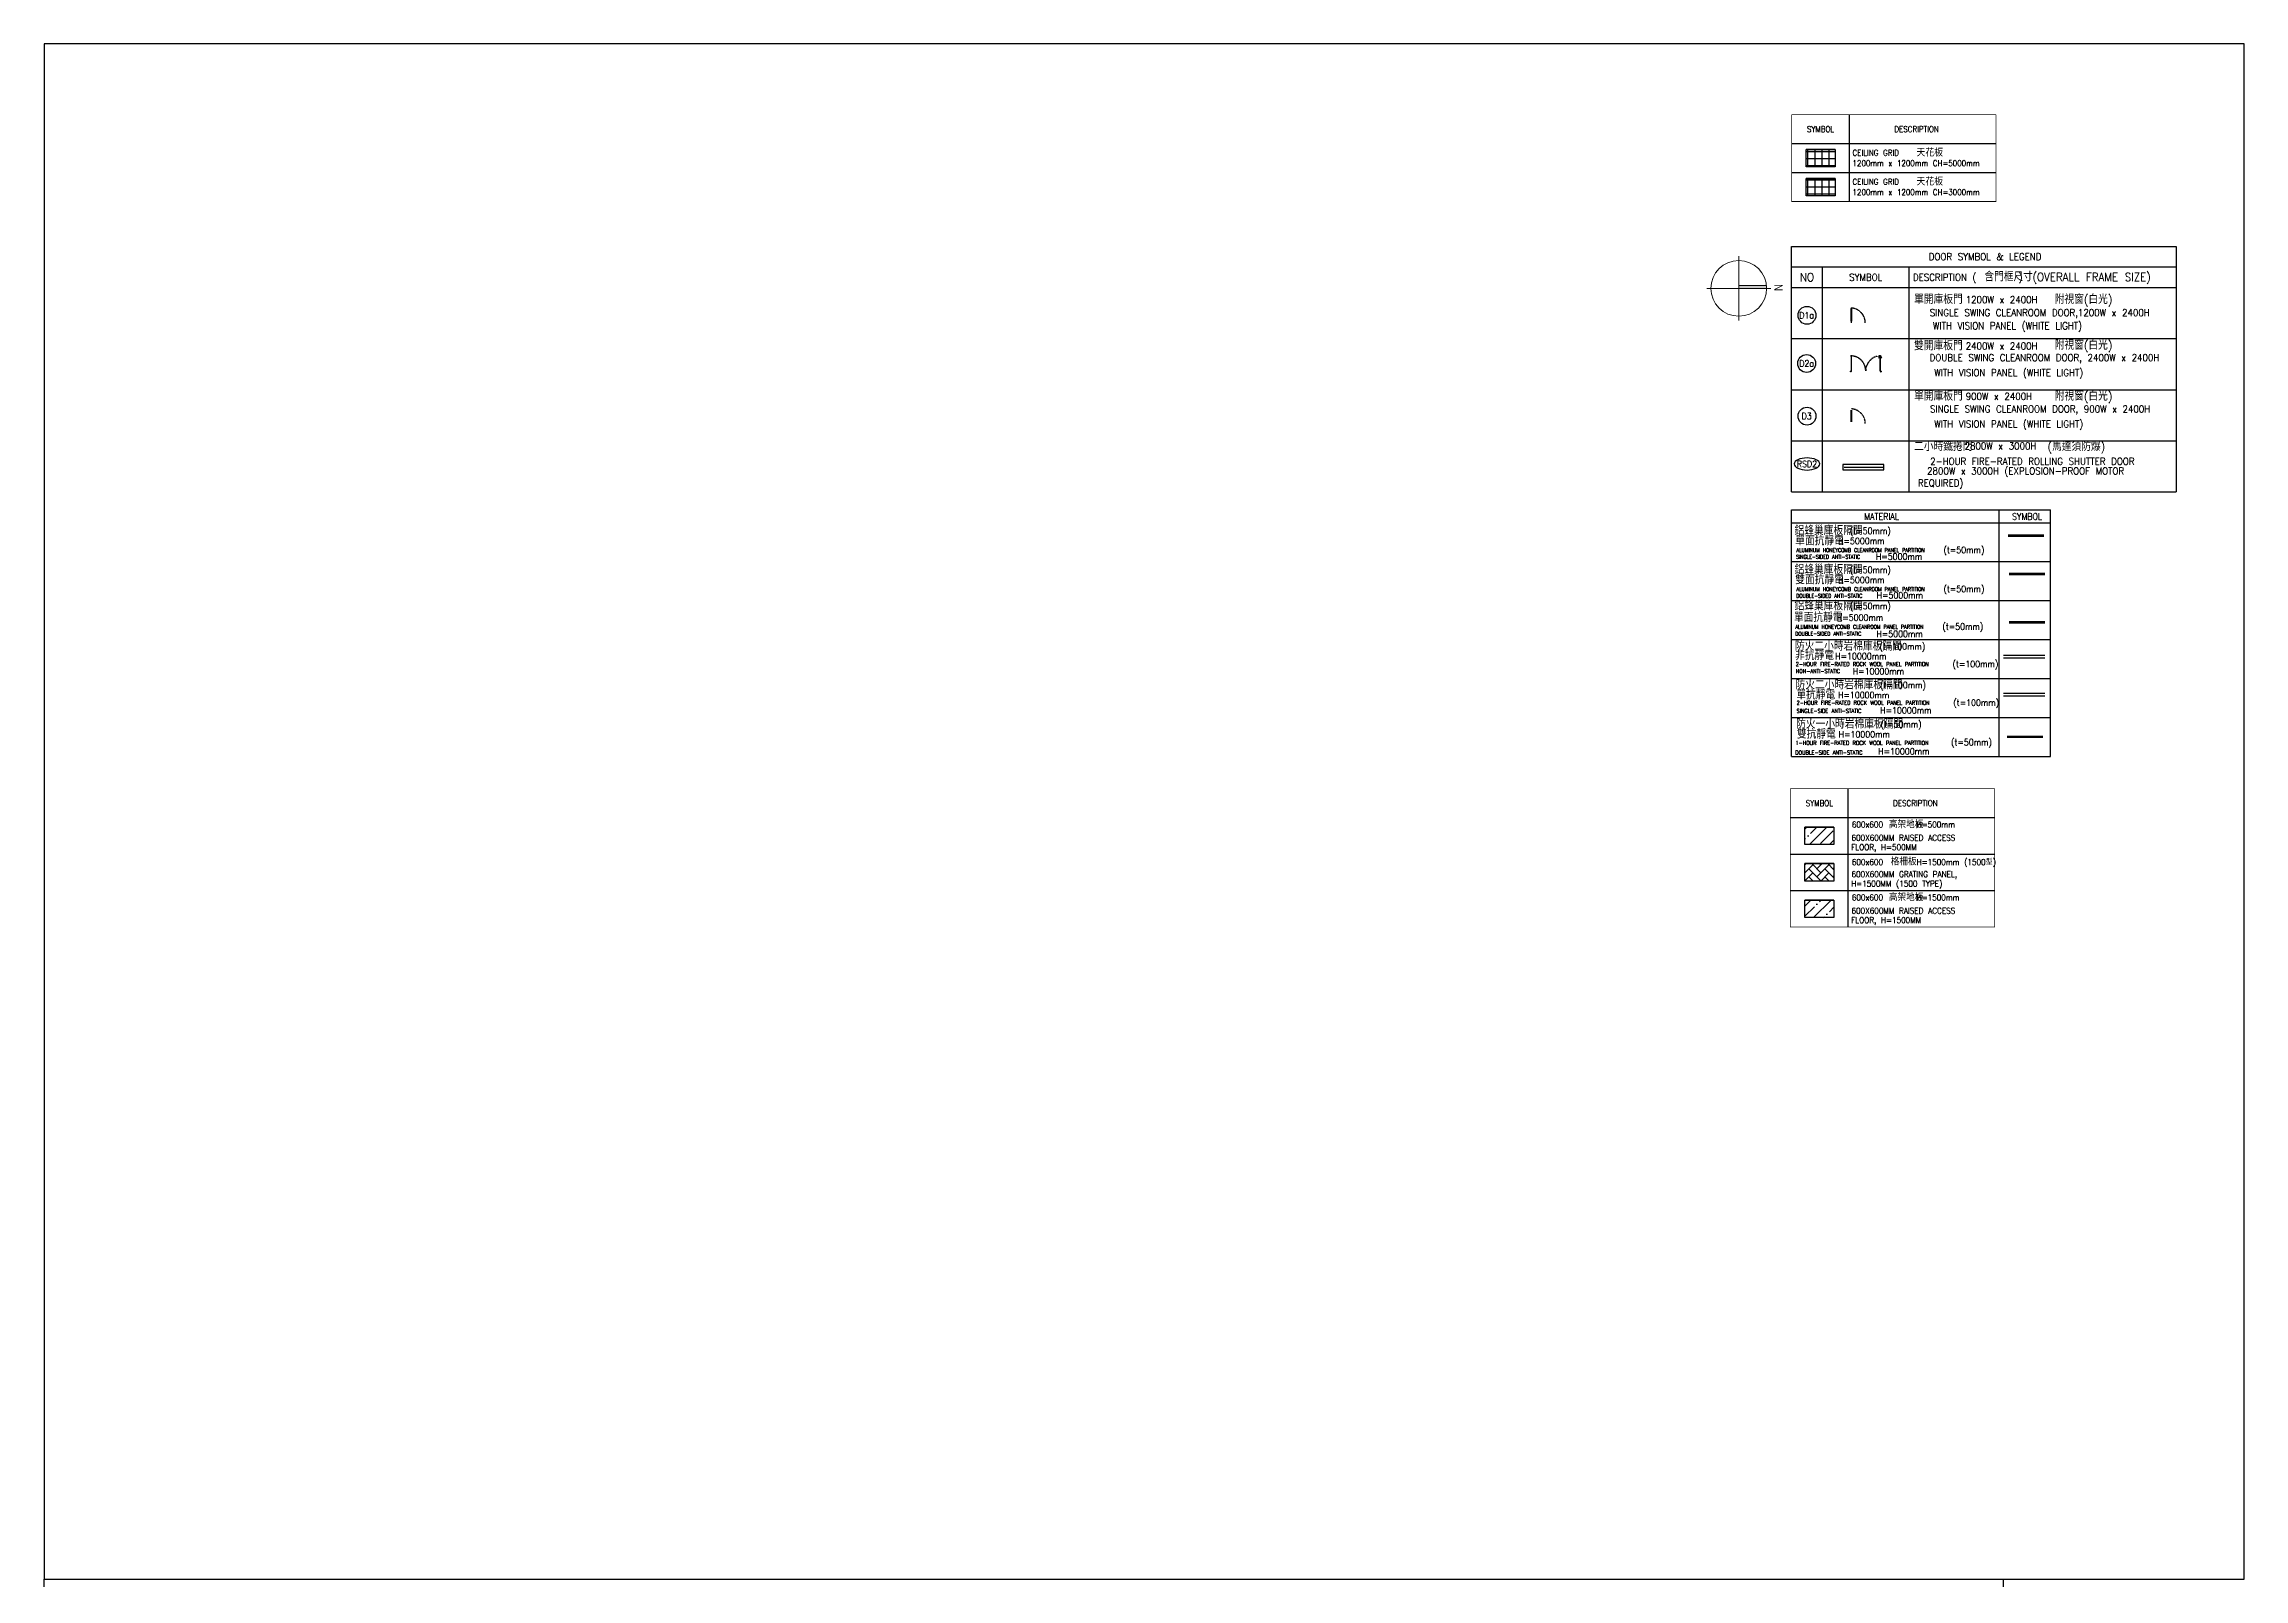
# Model space of a CAD drawing. Extents: x -15449 to 568150, y -1239737 to 53667.
# Drawn here: x 171314 to 368682, y -160078 to -22338 of the extents above; entities that cross this region are included whole.
import ezdxf
from ezdxf.enums import TextEntityAlignment as Align

# ---------------------------------------------------------------- set-up
doc = ezdxf.new("R2010")
doc.units = 0
doc.header["$LTSCALE"] = 8
doc.linetypes.add('188K-SM-03-F10-ARCH-PA-Y2257103$0$DASHED', pattern=[19.05, 12.7, -6.35])
doc.layers.get('Defpoints').update_dxf_attribs({"linetype": 'CONTINUOUS'})
for name, color, linetype in [('0-T100单抗岩棉库板H10000', 21, 'CONTINUOUS'), ('0-T100非抗岩棉库板H10000', 1, 'CONTINUOUS'), ('0-T50单抗铝蜂巢库板H3000', 161, 'CONTINUOUS'), ('0-T50单抗铝蜂巢库板H5000', 3, 'CONTINUOUS'), ('0-T50双抗铝蜂巢库板H5000', 2, 'CONTINUOUS'), ('0-格栅板', 90, 'CONTINUOUS'), ('1', 1, 'CONTINUOUS'), ('188K-SM-03-F10-ARCH-CEIL-Y2257103$0$K-TXT', 53, 'CONTINUOUS'), ('188K-SM-03-F10-ARCH-PA-Y2257103$0$K-TXT', 7, 'CONTINUOUS'), ('Ceiling FL+3000', 6, 'CONTINUOUS'), ('Ceiling FL+5000', 150, 'CONTINUOUS'), ('防火一小时岩棉库板隔间（双抗）H10000', 170, 'CONTINUOUS'), ('高架地板', 241, 'CONTINUOUS')]:
    doc.layers.add(name, color=color, linetype=linetype)
doc.layers.add('188K-SM-03-F10-ARCH-RF-Y2257103$0$K-TXT', color=53, linetype='CONTINUOUS', lineweight=30)
doc.layers.add('A-_--------_A', color=7, linetype='CONTINUOUS', lineweight=9)
doc.styles.add('188K-SM-03-F10-ARCH-CEIL-Y2257103$0$Standard', font='txt.shx', dxfattribs={"bigfont": 'chineset.shx'})
doc.styles.add('188K-SM-03-F10-ARCH-PA-Y2257103$0$Standard', font='txt.shx', dxfattribs={"bigfont": 'chineset.shx'})
doc.styles.add('188K-SM-03-F10-ARCH-RF-Y2257103$0$Standard', font='txt.shx', dxfattribs={"bigfont": 'chineset.shx'})
doc.styles.add('Arial Narrow', font='ARIALN.TTF', dxfattribs={"height": 0.2})
pattern_1 = [(270, (0, 11834.86), (635, -1e-13), []), (0, (0, 11834.86), (1e-13, 635), [])]

# ---------------------------------------------------------------- blocks, each defined once
blk = doc.blocks.new('IDA - North Point _ Scale Bar - North Point Only-9867521-PH1 LEVEL 3 - PROBE')
at = {"layer": 'A-_--------_A'}
h = blk.add_hatch(color=256, dxfattribs=at)
edge = h.paths.add_edge_path()
edge.add_line((-0.47, 0.88), (8.29, 5.59))
edge.add_arc((0, 0), 10, 28.24, 33.97917, ccw=False)
edge.add_line((8.81, 4.73), (0, 0))
edge.add_line((0, 0), (-0.47, 0.88))
for p, q in [((-5.44, 10.13), (5.44, -10.13)), ((10.13, 5.44), (-10.13, -5.44)), ((8.29, 5.59), (-0.47, 0.88)), ((-0.47, 0.88), (0, 0)), ((0, 0), (8.81, 4.73))]:
    blk.add_line(p, q, dxfattribs=at)
blk.add_circle((0, 0), 10, dxfattribs=at)
blk.add_arc((0, 0), 10, 28.24, 33.97917, dxfattribs=at)
at = {"layer": 'A-_--------_A', "insert": (13.15, 8.81), "char_height": 3, "width": 3.0464, "attachment_point": 1, "rotation": 298.24, "style": 'Arial Narrow'}
blk.add_mtext('N', dxfattribs=at)

msp = doc.modelspace()

# ---------------------------------------------------------------- hatches: boundary and pattern name
at = {"layer": '0-格栅板', "lineweight": -3}
h = msp.add_hatch(dxfattribs=at)
h.set_pattern_fill('AR-HBONE', color=256, scale=5)
h.set_pattern_definition([(45, (-110.1, -49653.65), (0, 718.4205), [1524, -508]), (135, (249.1, -49294.44), (7e-14, 718.4205), [1524, -508])])
h.paths.add_polyline_path([(329283.214, -95886.2991), (331883.214, -95886.2991), (331883.214, -97446.2991), (329283.214, -97446.2991)])
edge = h.paths.add_edge_path(flags=17)
edge.add_line((331883.214, -95886.2991), (329283.214, -95886.2991))
at = {"layer": 'Ceiling FL+3000', "lineweight": -3}
h = msp.add_hatch(dxfattribs=at)
h.set_pattern_fill('ANSI37', color=256, scale=200, angle=225)
h.set_pattern_definition(pattern_1)
h.paths.add_polyline_path([(329393.305, -34397.7919), (331993.305, -34397.7919), (331993.305, -35957.7919), (329393.305, -35957.7919)])
edge = h.paths.add_edge_path(flags=17)
edge.add_line((331993.305, -34397.7919), (329393.305, -34397.7919))
at = {"layer": 'Ceiling FL+5000'}
h = msp.add_hatch(dxfattribs=at)
h.set_pattern_fill('ANSI37', color=256, scale=200, angle=225)
h.set_pattern_definition(pattern_1)
h.paths.add_polyline_path([(329393.305, -31797.7919), (331993.305, -31797.7919), (331993.305, -33357.7919), (329393.305, -33357.7919)])
at = {"layer": '高架地板'}
h = msp.add_hatch(dxfattribs=at)
h.set_pattern_fill('ANSI35', color=256, scale=200)
h.paths.add_polyline_path([(329283.214, -92614.1106), (331883.214, -92614.1106), (331883.214, -94174.1106), (329283.214, -94174.1106)])
h = msp.add_hatch(dxfattribs=at)
h.set_pattern_fill('ANSI35', color=4, scale=200)
h.set_pattern_definition([(45, (-110.1, -55524), (-898.0256, 898.0256), []), (45, (787.9, -55524), (-898.0256, 898.0256), [1587.5, -317.5, 0, -317.5])])
h.paths.add_polyline_path([(329283.214, -99156.6365), (331883.214, -99156.6365), (331883.214, -100716.6365), (329283.214, -100716.6365)])

# ---------------------------------------------------------------- linework, layer by layer
at = {"layer": '0-T100单抗岩棉库板H10000', "lineweight": -3}
for p, q in [((347103.6172, -80585.3275), (350813.5205, -80585.3275)), ((347103.6172, -80814.7455), (350813.5205, -80814.7455))]:
    msp.add_line(p, q, dxfattribs=at)
at = {"layer": '0-T100非抗岩棉库板H10000', "lineweight": -3}
for p, q in [((347103.6172, -77192.768), (350813.5205, -77192.768)), ((347103.6172, -77422.1861), (350813.5205, -77422.1861))]:
    msp.add_line(p, q, dxfattribs=at)
at = {"layer": '0-T50单抗铝蜂巢库板H3000', "lineweight": -3}
for p, q in [((347605.0429, -74160.0874), (350807.9144, -74160.0874)), ((347605.0429, -74274.7964), (350807.9144, -74274.7964))]:
    msp.add_line(p, q, dxfattribs=at)
at = {"layer": '0-T50单抗铝蜂巢库板H5000', "lineweight": -3}
for p, q in [((347526.0865, -66380.1757), (350728.958, -66380.1757)), ((347526.0865, -66494.8847), (350728.958, -66494.8847))]:
    msp.add_line(p, q, dxfattribs=at)
at = {"layer": '0-T50双抗铝蜂巢库板H5000', "lineweight": -3}
for p, q in [((347605.0429, -69832.6744), (350807.9144, -69832.6744)), ((347605.0429, -69947.3834), (350807.9144, -69947.3834))]:
    msp.add_line(p, q, dxfattribs=at)
at = {"layer": '0-格栅板', "lineweight": -3}
msp.add_lwpolyline([(329283.214, -95886.2991), (331883.214, -95886.2991), (331883.214, -97446.2991), (329283.214, -97446.2991), (329283.214, -95886.2991)], dxfattribs=at)
at = {"layer": '1'}
msp.add_lwpolyline([(368682, -22338), (171314.1998, -22338), (171314.1998, -160078), (368682, -160078)], close=True, dxfattribs=at)
at = {"layer": '188K-SM-03-F10-ARCH-CEIL-Y2257103$0$K-TXT'}
for p, q in [((333293.305, -36477.7919), (333293.305, -28677.7919)), ((328093.305, -31277.7919), (346426.6383, -31277.7919)), ((328093.305, -33877.7919), (346426.6383, -33877.7919)), ((333183.214, -101574.5819), (333183.214, -89158.0163)), ((327983.214, -91758.0163), (346316.5474, -91758.0163)), ((327983.214, -95030.2049), (346316.5474, -95030.2049)), ((327983.214, -98302.3934), (346316.5474, -98302.3934))]:
    msp.add_line(p, q, dxfattribs=at)
at = {"layer": '188K-SM-03-F10-ARCH-CEIL-Y2257103$0$K-TXT', "const_width": 72.2222}
for points in [[(346426.6383, -28677.7919), (346426.6383, -36477.7919), (328093.305, -36477.7919), (328093.305, -28677.7919)], [(328093.305, -28677.7919), (346426.6383, -28677.7919)], [(346316.5474, -89158.0163), (346316.5474, -101574.5819), (327983.214, -101574.5819), (327983.214, -89158.0163)], [(327983.214, -89158.0163), (346316.5474, -89158.0163)]]:
    msp.add_lwpolyline(points, dxfattribs=at)
at = {"layer": '188K-SM-03-F10-ARCH-PA-Y2257103$0$K-TXT'}
for p, q in [((328093.305, -40512.6469), (362588.1372, -40512.6469)), ((328093.305, -62536.7814), (328093.305, -40512.6469)), ((362588.1372, -40512.6469), (362588.1372, -62536.7814)), ((328093.305, -42347.9915), (362588.1372, -42347.9915)), ((330862.1483, -62536.7814), (330862.1483, -42347.9915)), ((338626.4181, -42347.9915), (338626.4181, -62536.7814)), ((328093.305, -44183.336), (362588.1372, -44183.336)), ((328093.305, -48771.6973), (362588.1372, -48771.6973)), ((328093.305, -53360.0587), (362588.1372, -53360.0587)), ((328093.305, -53360.0587), (362588.1372, -53360.0587)), ((328093.305, -57948.42), (362588.1372, -57948.42)), ((328093.305, -62536.7814), (362588.1372, -62536.7814)), ((328093.305, -64143.9533), (351316.0903, -64143.9533)), ((328093.305, -86279.1743), (328093.305, -64143.9533)), ((346727.7289, -86279.1743), (346727.7289, -64143.9533)), ((351316.0903, -86279.1743), (351316.0903, -64143.9533)), ((328093.305, -65291.0436), (351316.0903, -65291.0436)), ((328093.305, -68789.0654), (351316.0903, -68789.0654)), ((328093.305, -72287.0872), (351316.0903, -72287.0872)), ((328093.305, -75785.109), (351316.0903, -75785.109)), ((328093.305, -79283.1308), (351316.0903, -79283.1308)), ((328093.305, -82781.1525), (351316.0903, -82781.1525)), ((328093.305, -86279.1743), (351316.0903, -86279.1743))]:
    msp.add_line(p, q, dxfattribs=at)
at = {"layer": '188K-SM-03-F10-ARCH-PA-Y2257103$0$K-TXT', "color": 4, "ltscale": 0.1}
for p, q in [((333425.0638, -46066.2523, 0), (333415.4881, -46066.2523, 0)), ((333415.4881, -46066.2523, 0), (333415.4881, -46124.9035, 0)), ((333415.4881, -46124.9035, 0), (333425.0638, -46124.9035, 0)), ((333472.9423, -46035.1312, 0), (333425.0638, -46035.1312, 0)), ((333425.0638, -46035.1312, 0), (333425.0638, -46156.0246, 0)), ((333425.0638, -46124.9035, 0), (333425.0638, -46066.2523, 0)), ((333425.0638, -46156.0246, 0), (333472.9423, -46156.0246, 0)), ((333472.9423, -47214.1406, 0), (333425.0638, -47214.1406, 0)), ((333425.0638, -47214.1406, 0), (333425.0638, -47347.5522, 0)), ((333425.7819, -46155.1867, 0), (333425.7819, -46169.9093, 0)), ((333425.8506, -46170.1205, 0), (333426.8082, -46171.4372, 0)), ((333471.8651, -46154.8276, 0), (333426.141, -46154.8276, 0)), ((333426.9789, -46158.5382, 0), (333426.9789, -46156.623, 0)), ((333426.9789, -46168.9518, 0), (333426.9789, -46160.4533, 0)), ((333427.338, -46156.2639, 0), (333448.644, -46156.2639, 0)), ((333432.6046, -46158.8973, 0), (333427.338, -46158.8973, 0)), ((333427.338, -46160.0942, 0), (333432.6046, -46160.0942, 0)), ((333427.4577, -47210.0709, 0), (333427.4577, -46160.0942, 0)), ((333427.4577, -46160.0942, 0), (333428.1759, -46160.0942, 0)), ((333427.4577, -46171.226, 0), (333427.4577, -46169.4305, 0)), ((333428.1759, -47210.0709, 0), (333427.4577, -47210.0709, 0)), ((333428.1759, -46160.0942, 0), (333428.1759, -47210.0709, 0)), ((333432.9637, -46159.7351, 0), (333432.9637, -46159.2564, 0)), ((333448.644, -46156.2639, 0), (333449.003, -46155.9049, 0)), ((333449.003, -46155.9049, 0), (333449.3621, -46156.2639, 0)), ((333449.3621, -46156.2639, 0), (333470.6681, -46156.2639, 0)), ((333465.0424, -46159.2564, 0), (333465.0424, -46159.7351, 0)), ((333470.6681, -46158.8973, 0), (333465.4014, -46158.8973, 0)), ((333465.4014, -46160.0942, 0), (333470.6681, -46160.0942, 0)), ((333469.8302, -47210.0709, 0), (333469.8302, -46160.0942, 0)), ((333469.8302, -46160.0942, 0), (333470.5484, -46160.0942, 0)), ((333470.5484, -47210.0709, 0), (333469.8302, -47210.0709, 0)), ((333470.5484, -46160.0942, 0), (333470.5484, -47210.0709, 0)), ((333470.5484, -46169.4305, 0), (333470.5484, -46171.226, 0)), ((333471.0272, -46156.623, 0), (333471.0272, -46158.5382, 0)), ((333471.0272, -46160.4533, 0), (333471.0272, -46168.9518, 0)), ((333471.1979, -46171.4372, 0), (333472.1555, -46170.1205, 0)), ((333472.2241, -46169.9093, 0), (333472.2241, -46155.1867, 0)), ((333472.9423, -46156.0246, 0), (333472.9423, -46035.1312, 0)), ((333472.9423, -46066.2523, 0), (333482.518, -46066.2523, 0)), ((333472.9423, -46124.9035, 0), (333472.9423, -46066.2523, 0)), ((333482.518, -46124.9035, 0), (333472.9423, -46124.9035, 0)), ((333472.9423, -47347.5522, 0), (333472.9423, -47214.1406, 0)), ((333482.518, -46066.2523, 0), (333482.518, -46124.9035, 0)), ((335951.0094, -50372.8856), (335935.0931, -50373.5708)), ((335996.893, -50372.8856), (335951.0094, -50372.8856)), ((335951.5112, -50398.1215), (335996.893, -50398.1215)), ((335996.893, -50357.3998), (335996.893, -50413.6073)), ((336006.0697, -50357.3998), (335996.893, -50357.3998)), ((335996.893, -50413.6073), (336006.0697, -50413.6073)), ((336006.0697, -50413.6073), (336006.0697, -50357.3998)), ((333367.7748, -51693.773), (333367.7748, -51751.1275)), ((333367.7748, -51744.2729), (333367.7748, -51700.6275)), ((333374.6294, -51693.773), (333402.7471, -51693.773)), ((333402.7471, -51751.1275), (333374.6294, -51751.1275)), ((333402.7471, -51693.773), (333402.7471, -51720.1972)), ((333402.7471, -51720.1972), (333402.7471, -51719.5965)), ((333421.2583, -51744.7642), (333402.7471, -51751.1275)), ((333410.3011, -51729.4447), (333412.0517, -51729.4447)), ((333412.1896, -51729.4447), (333413.3786, -51729.4447)), ((333414.6376, -51730.8436), (333413.2387, -51730.8436)), ((333413.2387, -51730.8436), (333413.2387, -51739.2369)), ((333413.2387, -51739.2369), (333420.9326, -51739.2369)), ((333414.6376, -51730.7037), (333414.6376, -51730.8436)), ((333418.9029, -51724.8983), (333415.2685, -51724.8983)), ((333419.5338, -51730.8436), (333419.5338, -51730.7037)), ((333420.9326, -51730.8436), (333419.5338, -51730.8436)), ((333420.7928, -51729.4447), (333421.9818, -51729.4447)), ((333420.9326, -51739.2369), (333420.9326, -51730.8436)), ((333421.9818, -51729.4447), (333422.8351, -51729.4447)), ((333425.1293, -51731.7389), (333425.1293, -51739.3403)), ((336063.4371, -51731.7389), (336063.4371, -51739.3403)), ((336066.5846, -51729.4447), (336065.7313, -51729.4447)), ((336067.7736, -51729.4447), (336066.5846, -51729.4447)), ((336067.3081, -51744.7642), (336085.8193, -51751.1275)), ((336067.6338, -51739.2369), (336067.6338, -51730.8436)), ((336067.6338, -51730.8436), (336069.0326, -51730.8436)), ((336075.3277, -51739.2369), (336067.6338, -51739.2369)), ((336069.0326, -51730.8436), (336069.0326, -51730.7037)), ((336069.6635, -51724.8983), (336073.2979, -51724.8983)), ((336073.9288, -51730.7037), (336073.9288, -51730.8436)), ((336073.9288, -51730.8436), (336075.3277, -51730.8436)), ((336076.3768, -51729.4447), (336075.1878, -51729.4447)), ((336075.3277, -51730.8436), (336075.3277, -51739.2369)), ((336078.2653, -51729.4447), (336076.5147, -51729.4447)), ((336113.937, -51693.773), (336085.8193, -51693.773)), ((336085.8193, -51693.773), (336085.8193, -51724.7444)), ((336085.8193, -51724.7444), (336085.8193, -51721.8907)), ((336085.8193, -51751.1275), (336113.937, -51751.1275)), ((336120.7916, -51693.773), (336120.7916, -51751.1275)), ((336120.7916, -51744.2729), (336120.7916, -51700.6275)), ((333427.4577, -56254.301, 0), (333427.4577, -55204.3244, 0)), ((333428.1759, -55204.3244, 0), (333428.1759, -56254.301, 0)), ((333469.8302, -56254.301, 0), (333469.8302, -55204.3244, 0)), ((333470.5484, -55204.3244, 0), (333470.5484, -56254.301, 0))]:
    msp.add_line(p, q, dxfattribs=at)
at = {"layer": '188K-SM-03-F10-ARCH-PA-Y2257103$0$K-TXT', "color": 4}
msp.add_line((336329.143, -60330.1888), (332805.9923, -60330.1888, 0), dxfattribs=at)
at = {"layer": '188K-SM-03-F10-ARCH-PA-Y2257103$0$K-TXT', "color": 4, "ltscale": 0.1, "elevation": 0}
msp.add_lwpolyline([(333449.003, -47214.2603), (333448.644, -47213.9012), (333427.338, -47213.9012, -0.4142135624), (333426.9789, -47213.5421), (333426.9789, -47211.6269, -0.4142135624), (333427.338, -47211.2679), (333432.6046, -47211.2679, 0.4142135624), (333432.9637, -47210.9088), (333432.9637, -47210.43, 0.4142135624), (333432.6046, -47210.0709), (333427.338, -47210.0709, -0.4142135624), (333426.9789, -47209.7118), (333426.9789, -47201.2134, -0.4142135624), (333427.2183, -47200.974), (333427.2183, -47200.974, 0.4142135624), (333427.4577, -47200.7346), (333427.4577, -47198.9391, 0.7263600574), (333426.8082, -47198.7279), (333425.8506, -47200.0446, 0.1585068778), (333425.7819, -47200.2558), (333425.7819, -47214.9784, 0.4142135624), (333426.141, -47215.3375), (333471.8651, -47215.3375, 0.4142135624), (333472.2241, -47214.9784), (333472.2241, -47200.2558, 0.1585068778), (333472.1555, -47200.0446), (333471.1979, -47198.7279, 0.7263600574), (333470.5484, -47198.9391), (333470.5484, -47200.7346, 0.4142135624), (333470.7878, -47200.974, -0.4142135624), (333471.0272, -47201.2134), (333471.0272, -47209.7118, -0.4142135624), (333470.6681, -47210.0709), (333465.4014, -47210.0709, 0.4142135624), (333465.0424, -47210.43), (333465.0424, -47210.9088, 0.4142135624), (333465.4014, -47211.2679), (333470.6681, -47211.2679, -0.4142135624), (333471.0272, -47211.6269), (333471.0272, -47213.5421, -0.4142135624), (333470.6681, -47213.9012), (333449.3621, -47213.9012)], format="xyb", close=True, dxfattribs=at)
at = {"layer": '188K-SM-03-F10-ARCH-PA-Y2257103$0$K-TXT', "color": 4, "ltscale": 0.1}
for points in [[(333492.6946, -50327.5755), (333492.6946, -50306.5921), (333492.6946, -50327.5755), (333417.0286, -50327.5755), (333417.0286, -50329.2542), (333421.9947, -50329.2542), (333421.9947, -50341.5644, 0.4142135624), (333423.3936, -50342.9633), (333424.7924, -50342.9633), (333424.7924, -50341.5644), (333423.6733, -50341.5644), (333423.6733, -50330.3733), (333425.1422, -50330.3733), (333425.1422, -51675.6444), (333423.6733, -51675.6444), (333423.6733, -51664.4533), (333424.7924, -51664.4533), (333424.7924, -51663.0544), (333423.3936, -51663.0544, 0.4142135624), (333421.9947, -51664.4533), (333421.9947, -51677.0433, 0.4142135624), (333423.3936, -51678.4422), (333484.2453, -51678.4422, 0.4142135624), (333485.6442, -51677.0433), (333485.6442, -51664.4533, 0.4142135624), (333484.2453, -51663.0544), (333482.8464, -51663.0544), (333482.8464, -51664.4533), (333483.9655, -51664.4533), (333483.9655, -51675.6444), (333482.4967, -51675.6444), (333482.4967, -50330.3733), (333483.9655, -50330.3733), (333483.9655, -50341.5644), (333482.8464, -50341.5644), (333482.8464, -50342.9633), (333484.2453, -50342.9633, 0.4142135624), (333485.6442, -50341.5644), (333485.6442, -50330.3733), (333494.7929, -50330.3733, 0.4142135624), (333495.4924, -50329.6738), (333495.4924, -50304.4938, 0.4142135624), (333494.7929, -50303.7943), (333485.7001, -50303.7943), (333485.7001, -50306.5921), (333492.6946, -50306.5921)], [(336073.6221, -50327.5755), (336073.6221, -50306.5921), (336073.6221, -50327.5755), (335997.9561, -50327.5755), (335997.9561, -50329.2542), (336002.9222, -50329.2542), (336002.9222, -50341.5644, 0.4142135624), (336004.3211, -50342.9633), (336005.7199, -50342.9633), (336005.7199, -50341.5644), (336004.6008, -50341.5644), (336004.6008, -50330.3733), (336006.0697, -50330.3733), (336006.0697, -51675.6444), (336004.6008, -51675.6444), (336004.6008, -51664.4533), (336005.7199, -51664.4533), (336005.7199, -51663.0544), (336004.3211, -51663.0544, 0.4142135624), (336002.9222, -51664.4533), (336002.9222, -51677.0433, 0.4142135624), (336004.3211, -51678.4422), (336065.1728, -51678.4422, 0.4142135624), (336066.5717, -51677.0433), (336066.5717, -51664.4533, 0.4142135624), (336065.1728, -51663.0544), (336063.7739, -51663.0544), (336063.7739, -51664.4533), (336064.893, -51664.4533), (336064.893, -51675.6444), (336063.4242, -51675.6444), (336063.4242, -50330.3733), (336064.893, -50330.3733), (336064.893, -50341.5644), (336063.7739, -50341.5644), (336063.7739, -50342.9633), (336065.1728, -50342.9633, 0.4142135624), (336066.5717, -50341.5644), (336066.5717, -50330.3733), (336075.7204, -50330.3733, 0.4142135624), (336076.4199, -50329.6738), (336076.4199, -50304.4938, 0.4142135624), (336075.7204, -50303.7943), (336066.6276, -50303.7943), (336066.6276, -50306.5921), (336073.6221, -50306.5921)], [(336072.6009, -50372.8856), (336118.4845, -50372.8856), (336134.4008, -50373.5708, -0.3274951513), (336143.4474, -50381.4183, -0.0898474918), (336146.0183, -50504.5406, -1.1448812629), (336123.8443, -50499.5284, 0.1370794299), (336123.9295, -50404.1028, 0.3493567738), (336117.9827, -50398.1215), (336072.6009, -50398.1215)]]:
    msp.add_lwpolyline(points, format="xyb", dxfattribs=at)
for points in [[(336063.4242, -50413.6073), (336063.4242, -50357.3998), (336072.6009, -50357.3998), (336072.6009, -50413.6073)], [(333405.6148, -51719.4252), (333405.6148, -51686.887), (333402.7471, -51686.887), (333402.7471, -51719.4252)], [(333465.6786, -51678.4422), (333414.0596, -51678.4422), (333414.0596, -51675.5745), (333465.6786, -51675.5745)], [(336022.8878, -51678.4422), (336074.5068, -51678.4422), (336074.5068, -51675.5745), (336022.8878, -51675.5745)], [(336082.9516, -51724.0135), (336082.9516, -51686.887), (336085.8193, -51686.887), (336085.8193, -51724.0135)]]:
    msp.add_lwpolyline(points, close=True, dxfattribs=at)
at = {"layer": '188K-SM-03-F10-ARCH-PA-Y2257103$0$K-TXT', "color": 4}
msp.add_lwpolyline([(332703.4394, -60552.5709), (336374.1285, -60552.5709), (336374.1285, -60058.6814), (332703.4394, -60058.6814), (332703.4394, -60552.5709)], dxfattribs=at)
at = {"layer": '188K-SM-03-F10-ARCH-PA-Y2257103$0$K-TXT'}
for centre in [(329477.7267, -46685.0826), (329444.6818, -51003.0089), (329477.7267, -55729.3127)]:
    msp.add_circle(centre, 802.9632, dxfattribs=at)
at = {"layer": '188K-SM-03-F10-ARCH-PA-Y2257103$0$K-TXT', "color": 4, "ltscale": 0.1}
for centre, radius, start, end in [((333426.141, -46155.1867, 0), 0.3591, 90.000010192, 180.000010192), ((333426.141, -46169.9093, 0), 0.3591, 180.000005123, 216.027378611), ((333427.0986, -46171.226, 0), 0.3591, 216.027364974, 359.999991729), ((333427.338, -46156.623, 0), 0.3591, 90.000010192, 180.000010192), ((333427.338, -46158.5382, 0), 0.3591, 179.999989755, 269.999989755), ((333427.338, -46160.4533, 0), 0.3591, 89.999982925, 179.999982925), ((333427.2183, -46168.9518, 0), 0.2394, 180.000015315, 270.000015315), ((333427.2183, -46169.4305, 0), 0.2394, 359.999974387, 89.999974387), ((333432.6046, -46159.2564, 0), 0.3591, 0.000017022, 90.000017022), ((333432.6046, -46159.7351, 0), 0.3591, 270.000010192, 0.000010192), ((333465.4014, -46159.2564, 0), 0.3591, 89.99998634, 179.99998634), ((333465.4014, -46159.7351, 0), 0.3591, 179.99998634, 269.99998634), ((333470.7878, -46169.4305, 0), 0.2394, 90.000020437, 180.000020437), ((333470.9075, -46171.226, 0), 0.3591, 180.000009392, 323.972635981), ((333470.6681, -46156.623, 0), 0.3591, 359.999989755, 89.999989755), ((333470.6681, -46158.5382, 0), 0.3591, 270.000010192, 0.000010192), ((333470.6681, -46160.4533, 0), 0.3591, 0.000017022, 90.000017022), ((333470.7878, -46168.9518, 0), 0.2394, 269.999984632, 359.999984632), ((333471.8651, -46155.1867, 0), 0.3591, 359.999989755, 89.999989755), ((333471.8651, -46169.9093, 0), 0.3591, 323.972621389, 359.999994824), ((333374.6294, -51700.6275), 6.8546, 89.999999947, 179.999999947), ((333374.6294, -51744.2729), 6.8546, 179.999999947, 269.999999947), ((333412.552, -51719.8969), 9.8096, 178.245325264, 256.734366409), ((333417.0857, -51729.4447), 4.8961, 111.786789322, 179.999999947), ((333413.3786, -51730.7037), 1.259, 359.999999947, 89.999999947), ((333417.0857, -51729.4447), 4.8961, 359.999999947, 68.213210791), ((333420.7928, -51730.7037), 1.259, 89.999999947, 179.999999947), ((333419.3939, -51739.3403), 5.7355, 288.970407832, 359.999999947), ((333422.8351, -51731.7389), 2.2942, 359.999999947, 89.999999947), ((336065.7313, -51731.7389), 2.2942, 89.999999947, 179.999999947), ((336069.1725, -51739.3403), 5.7355, 179.999999947, 251.029592168), ((336071.4807, -51729.4447), 4.8961, 111.786789322, 179.999999947), ((336067.7736, -51730.7037), 1.259, 359.999999947, 89.999999947), ((336071.4807, -51729.4447), 4.8961, 359.999999947, 68.213210791), ((336075.1878, -51730.7037), 1.259, 89.999999947, 179.999999947), ((336078.2653, -51721.8907), 7.554, 269.999999947, 359.999999947), ((336113.937, -51700.6275), 6.8546, 359.999999947, 89.999999947), ((336113.937, -51744.2729), 6.8546, 269.999999947, 359.999999947)]:
    msp.add_arc(centre, radius, start, end, dxfattribs=at)
at = {"layer": '188K-SM-03-F10-ARCH-PA-Y2257103$0$K-TXT', "color": 4, "linetype": '188K-SM-03-F10-ARCH-PA-Y2257103$0$DASHED', "ltscale": 0.01}
for centre, radius, start, end in [((333385.9784, -47356.0805, 0), 1322.4003, 359.853060218, 85.813491769), ((333407.909, -51663.9497), 1336.3742, 359.999999947, 85.999280991), ((336080.6574, -51663.9497), 1336.3742, 94.000719063, 179.999999947), ((333385.9784, -56400.3106, 0), 1322.4003, 359.853060218, 85.813491769)]:
    msp.add_arc(centre, radius, start, end, dxfattribs=at)
at = {"layer": '188K-SM-03-F10-ARCH-PA-Y2257103$0$K-TXT', "color": 4, "ltscale": 0.1}
for centre, major_axis, ratio, start_param, end_param in [((336264.5824, -50450.0751), (-244.2543, 244.2543), 1, 0.5853067095, 0.943734267), ((335934.9027, -50503.5391), (-8.1112, 8.1112), 0.9999999998, 0.8728114321, 4.2841840848), ((335935.9178, -50383.6598), (7.1578, 7.1578), 1, 0.8669618225, 2.1329099035), ((336116.3701, -50451.6632), (-125.3726, 125.3726), 1, 0.5138301722, 1.0587516634), ((335952.2956, -50404.8484), (-4.7888, 4.7888), 1, -0.6693141162, 0.6750925816), ((336080.6574, -51680.7364), (-5.6778, 5.6778), 1, 3.926990817, 10.2101761242)]:
    msp.add_ellipse(centre, major_axis=major_axis, ratio=ratio, start_param=start_param, end_param=end_param, dxfattribs=at)
at = {"layer": '188K-SM-03-F10-ARCH-PA-Y2257103$0$K-TXT', "color": 4, "ltscale": 0.1, "extrusion": (-2.44041e-31, 1.74315e-31, -1)}
msp.add_ellipse((333407.909, -51680.7364), major_axis=(5.6778, 5.6778), ratio=1, start_param=3.926990817, end_param=10.2101761242, dxfattribs=at)
at = {"layer": '188K-SM-03-F10-ARCH-PA-Y2257103$0$K-TXT', "extrusion": (-9.40395e-38, 1.47911e-30, -1)}
msp.add_ellipse((329477.7267, -60023.3848), major_axis=(1147.0903, 0), ratio=0.4728005919, dxfattribs=at)
at = {"layer": 'Ceiling FL+3000'}
for p, q in [((331993.305, -34397.7919), (329393.305, -34397.7919)), ((331883.214, -95886.2991), (329283.214, -95886.2991))]:
    msp.add_line(p, q, dxfattribs=at)
at = {"layer": 'Ceiling FL+3000', "lineweight": -3}
msp.add_lwpolyline([(329393.305, -34397.7919), (331993.305, -34397.7919), (331993.305, -35957.7919), (329393.305, -35957.7919), (329393.305, -34397.7919)], dxfattribs=at)
at = {"layer": 'Ceiling FL+5000'}
for p, q in [((331993.305, -31797.7919), (329393.305, -31797.7919)), ((331883.214, -92614.1106), (329283.214, -92614.1106)), ((331883.214, -99156.6365), (329283.214, -99156.6365))]:
    msp.add_line(p, q, dxfattribs=at)
msp.add_lwpolyline([(329393.305, -31797.7919), (331993.305, -31797.7919), (331993.305, -33357.7919), (329393.305, -33357.7919), (329393.305, -31797.7919)], dxfattribs=at)
at = {"layer": 'Defpoints', "color": 2}
msp.add_lwpolyline([(171314.1998, -160078), (347064.1998, -160078), (347064.1998, -321211), (171314.1998, -321211)], close=True, dxfattribs=at)
at = {"layer": '防火一小时岩棉库板隔间（双抗）H10000'}
for p, q in [((347424.5608, -84433.9288), (350627.4322, -84433.9288)), ((347424.5608, -84548.6378), (350627.4322, -84548.6378))]:
    msp.add_line(p, q, dxfattribs=at)
at = {"layer": '高架地板', "lineweight": -3}
msp.add_lwpolyline([(329283.214, -92614.1106), (331883.214, -92614.1106), (331883.214, -94174.1106), (329283.214, -94174.1106), (329283.214, -92614.1106)], dxfattribs=at)
at = {"layer": '高架地板', "color": 4, "lineweight": -3}
msp.add_lwpolyline([(329283.214, -99156.6365), (331883.214, -99156.6365), (331883.214, -100716.6365), (329283.214, -100716.6365), (329283.214, -99156.6365)], dxfattribs=at)

# ---------------------------------------------------------------- block references
at = {"layer": 'A-_--------_A', "lineweight": 5, "xscale": 250, "yscale": 250, "zscale": 250, "rotation": 331.759999999999}
msp.add_blockref('IDA - North Point _ Scale Bar - North Point Only-9867521-PH1 LEVEL 3 - PROBE', (323353.4306, -44265.8109), dxfattribs=at)

# ---------------------------------------------------------------- texts
at = {"layer": '188K-SM-03-F10-ARCH-CEIL-Y2257103$0$K-TXT', "style": '188K-SM-03-F10-ARCH-CEIL-Y2257103$0$Standard', "width": 0.9}
for s, p in [('SYMBOL', (330693.305, -29977.7919)), ('DESCRIPTION', (339308.1024, -29977.7919)), ('SYMBOL', (330583.214, -90458.0163)), ('DESCRIPTION', (339198.0114, -90458.0163))]:
    msp.add_text(s, height=520, rotation=359.999999947, dxfattribs=at).set_placement(p, align=Align.MIDDLE)
for s, height, p in [('CEILING GRID', 520, (333559.4726, -32100.633)), ('1200mm x 1200mm CH=5000mm', 520, (333559.4726, -33037.402)), ('天花板', 650, (339308.5888, -32100.633)), ('CEILING GRID', 520, (333559.4726, -34700.633)), ('1200mm x 1200mm CH=3000mm', 520, (333559.4726, -35637.402)), ('天花板', 650, (339308.5888, -34700.633))]:
    msp.add_text(s, height=height, rotation=359.999999947, dxfattribs=at).set_placement(p, align=Align.MIDDLE_LEFT)
at = {"layer": '188K-SM-03-F10-ARCH-PA-Y2257103$0$K-TXT', "style": '188K-SM-03-F10-ARCH-PA-Y2257103$0$Standard', "width": 0.9}
for s, height, p in [('DOOR SYMBOL & LEGEND', 630.899684, (345455.4301, -41430.3192)), ('NO', 745.60872, (329477.7267, -43265.6637)), ('SYMBOL', 630.89968, (334744.2832, -43265.6637)), ('D1a', 573.54517, (329444.6818, -46685.0826)), ('D2a', 573.54517, (329444.6818, -51003.0089)), ('D3', 573.54517, (329444.6818, -55729.3127)), ('RSD2', 573.54517, (329477.7267, -60023.3848))]:
    msp.add_text(s, height=height, rotation=359.999999947, dxfattribs=at).set_placement(p, align=Align.MIDDLE)
for s, height, p in [('DESCRIPTION (      )', 630.899684, (343892.9746, -43265.6637)), ('SINGLE SWING CLEANROOM DOOR,1200W x 2400H ', 630.899684, (350611.2509, -46442.5793)), ('WITH VISION PANEL (WHITE LIGHT)', 630.899684, (347461.2025, -47627.5891)), ('DOUBLE SWING CLEANROOM DOOR, 2400W x 2400H', 630.899684, (350784.7826, -50482.4923)), ('WITH VISION PANEL (WHITE LIGHT)', 630.899684, (347570.1189, -51839.8132)), ('SINGLE SWING CLEANROOM DOOR, 900W x 2400H', 630.899684, (350388.9828, -55078.6635)), ('WITH VISION PANEL (WHITE LIGHT)', 630.899684, (347570.1189, -56435.9844)), ('2800W x 3000H (EXPLOSION-PROOF MOTOR ', 630.899684, (349343.2637, -60662.5909)), ('2-HOUR FIRE-RATED ROLLING SHUTTER DOOR', 630.899684, (349693.8831, -59776.9814)), ('REQUIRED)', 630.89968, (341462.7553, -61718.3835)), ('MATERIAL', 573.54517, (336167.5332, -64739.3835)), ('SYMBOL', 573.54517, (349222.248, -64739.3835))]:
    msp.add_text(s, height=height, rotation=359.999999947, dxfattribs=at).set_placement(p, align=Align.MIDDLE_CENTER)
for s, height, p in [('含門框尺寸', 745.60872, (345387.2251, -43247.4471)), ('(OVERALL FRAME SIZE)', 745.608717, (349711.1976, -43247.4471)), ('單開庫板門 ', 745.60872, (339085.2542, -45273.0718)), ('1200W x 2400H', 630.899684, (343717.6329, -45273.0718)), ('附視窗(白光)', 745.60872, (351702.1322, -45273.0718)), ('雙開庫板門 ', 745.60872, (339085.2542, -49440.124)), ('2400W x 2400H', 630.899684, (343717.6329, -49440.124)), ('附視窗(白光)', 745.60872, (351702.1322, -49382.7695)), ('單開庫板門 ', 745.60872, (339085.2542, -53953.7627)), ('900W x 2400H', 630.899684, (343717.6329, -53953.7627)), ('附視窗(白光)', 745.60872, (351702.1322, -53953.7627)), ('二小時鐵捲門', 745.60872, (339085.2542, -58475.5881)), ('2800W x 3000H', 630.899684, (343618.7409, -58410.1189)), ('(馬達須防爆)', 745.60872, (351063.1366, -58475.5881)), ('鋁蜂巢庫板隔間', 745.60872, (328356.6845, -66024.2062)), ('單面抗靜電', 745.60872, (328424.2589, -66936.7072)), ('H=5000mm', 573.54517, (332271.7459, -66936.7072)), ('(t=50mm)', 573.54517, (333325.9556, -66024.2062)), ('鋁蜂巢庫板隔間', 745.60872, (328356.6845, -69522.228)), ('ALUMINUM HONEYCOMB CLEANROOM PANEL PARTITION', 344.1271, (328532.184, -67764.2947)), ('SINGLE-SIDED ANTI-STATIC', 344.1271, (328506.6462, -68357.3168)), ('H=5000mm', 573.54517, (335658.4864, -68330.8751)), ('(t=50mm)', 573.54517, (341721.244, -67739.5822)), ('雙面抗靜電', 745.60872, (328424.2589, -70434.7289)), ('H=5000mm', 573.54517, (332271.7459, -70434.7289)), ('(t=50mm)', 573.54517, (333325.9556, -69522.228)), ('(t=50mm)', 573.54517, (341721.244, -71237.604)), ('鋁蜂巢庫板隔間', 745.60872, (328356.6845, -72774.7702)), ('ALUMINUM HONEYCOMB CLEANROOM PANEL PARTITION', 344.1271, (328532.184, -71262.3165)), ('DOUBLE-SIDED ANTI-STATIC', 344.1271, (328506.6462, -71855.3385)), ('(t=50mm)', 573.54517, (333325.9556, -72774.7702)), ('H=5000mm', 573.54517, (335724.7544, -71805.3604)), ('單面抗靜電', 745.60872, (328308.875, -73812.5742)), ('ALUMINUM HONEYCOMB CLEANROOM PANEL PARTITION', 344.1271, (328431.1155, -74632.371)), ('H=5000mm', 573.54517, (332156.362, -73812.5742)), ('H=5000mm', 573.54517, (335700.8932, -75269.7042)), ('(t=50mm)', 573.54517, (341620.1755, -74607.6585)), ('非抗靜電', 745.60872, (328410.2411, -77243.3034)), ('防火二小時岩棉庫板隔間', 745.608717, (328395.4418, -76396.9542)), ('DOUBLE-SIDED ANTI-STATIC', 344.1271, (328420.4032, -75254.1776)), ('(t=100mm)', 573.54517, (335977.2255, -76396.9542)), ('2-HOUR FIRE-RATED ROCK WOOL PANEL PARTITION', 367.068907, (328470.8094, -77983.4676)), ('NON-ANTI-STATIC', 367.068907, (328471.2024, -78612.3408)), ('(t=100mm)', 573.54517, (342530.668, -77976.6719)), ('防火二小時岩棉庫板隔間', 745.608717, (328450.6236, -79863.9804)), ('單抗靜電', 745.60872, (328518.1981, -80763.6449)), ('(t=100mm)', 573.54517, (336032.4074, -79863.9804)), ('2-HOUR FIRE-RATED ROCK WOOL PANEL PARTITION', 367.068907, (328542.0347, -81447.6148)), ('SINGLE-SIDE ANTI-STATIC', 367.068907, (328542.0347, -82184.9097)), ('(t=100mm)', 573.54517, (342601.8933, -81440.8191)), ('防火一小時岩棉庫板隔間', 745.608717, (328503.7928, -83385.0069)), ('雙抗靜電', 745.60872, (328571.3673, -84284.6714)), ('(t=50mm)', 573.54517, (336085.5766, -83385.0069)), ('(t=50mm)', 573.54517, (342397.5673, -84985.7598)), ('DOUBLE-SIDE ANTI-STATIC', 367.068907, (328429.0226, -85919.6077)), ('1-HOUR FIRE-RATED ROCK WOOL PANEL PARTITION', 367.068907, (328444.8786, -85055.2425))]:
    msp.add_text(s, height=height, rotation=359.999999947, dxfattribs=at).set_placement(p, align=Align.MIDDLE_LEFT)
at = {"layer": '188K-SM-03-F10-ARCH-PA-Y2257103$0$K-TXT', "color": 2, "style": '188K-SM-03-F10-ARCH-PA-Y2257103$0$Standard', "width": 0.9}
for p in [(332006.3108, -77268.8563), (333585.0982, -78622.0215), (332262.0827, -80763.6449), (336043.3879, -82133.8475), (332315.2519, -84284.6714), (335862.0876, -85814.8196)]:
    msp.add_text('H=10000mm', height=573.54517, rotation=359.999999947, dxfattribs=at).set_placement(p, align=Align.MIDDLE_LEFT)
at = {"layer": '188K-SM-03-F10-ARCH-RF-Y2257103$0$K-TXT', "color": 7, "lineweight": -2, "style": '188K-SM-03-F10-ARCH-RF-Y2257103$0$Standard', "width": 0.9}
for s, height, p in [('600x600      H=500mm ', 529.766909, (333501.0742, -92381.953)), ('高架地板', 635.72029, (336824.4571, -92381.953)), (' FLOOR, H=500MM', 529.766909, (333022.7475, -94411.6654)), ('600X600MM RAISED ACCESS ', 529.766909, (333471.3421, -93568.5988)), ('600X600MM GRATING PANEL,', 529.766909, (333471.3421, -96840.7874)), ('600x600      H=1500mm (1500型) ', 529.766909, (333501.0742, -95745.8181)), ('格柵板', 635.72029, (336991.9279, -95714.3343)), (' H=1500MM (1500 TYPE)', 529.766909, (333022.7475, -97683.8539)), ('600x600      H=1500mm ', 529.766909, (333501.0742, -98924.4789)), ('高架地板', 635.72029, (336824.4571, -98924.4789)), ('600X600MM RAISED ACCESS ', 529.766909, (333471.3421, -100111.1248)), (' FLOOR, H=1500MM ', 529.766909, (333022.7475, -100954.1913))]:
    msp.add_text(s, height=height, dxfattribs=at).set_placement(p, align=Align.MIDDLE_LEFT)

doc.saveas('drawing.dxf')
